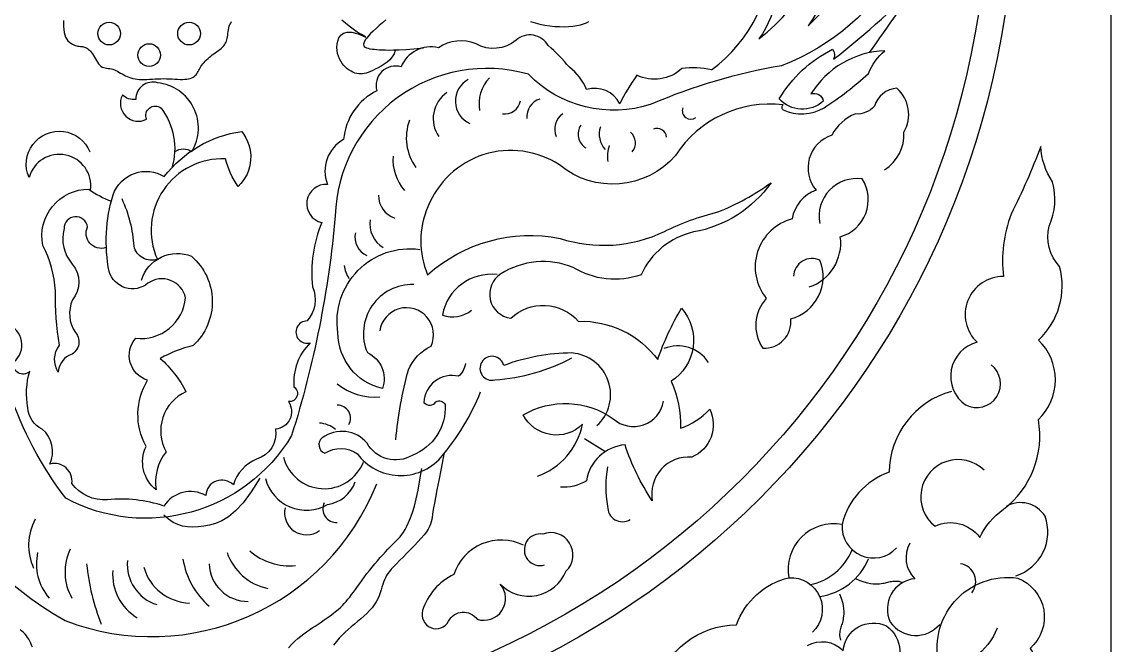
# Model space of a CAD drawing. Extents: x -66030 to 95157, y -13132 to 45879.
# Drawn here: x -42628.3 to -42132.9, y 6561.5 to 6845 of the extents above; entities that cross this region are included whole.
import ezdxf

# ---------------------------------------------------------------- set-up
doc = ezdxf.new("R2010")
doc.units = 0
doc.header["$LTSCALE"] = 100
doc.header["$MEASUREMENT"] = 0
doc.layers.add('4', color=121, linetype='CONTINUOUS')

msp = doc.modelspace()

# ---------------------------------------------------------------- linework, layer by layer
at = {"layer": '4'}
msp.add_lwpolyline([(-42132.95, 7345.8), (-43008.95, 7345.8), (-43008.95, 6469.8), (-42132.95, 6469.8)], close=True, dxfattribs=at)
for points in [[(-42866.29, 6997.15, 0.728949), (-42796.4, 6818.96, -0.458717), (-42695.4, 6735.37, 0.286549), (-42608.65, 6572.69, 0.410843), (-42466.95, 6634.92, 0.410843)], [(-42314.64, 6823.14, 0.244582), (-42287, 6879.63, -0.243426), (-42293.13, 6837.17, 0.190717), (-42255.45, 6902.15, -0.174861), (-42270.76, 6843.05, 0.143289), (-42216.7, 6940.8, -0.357484), (-42282.86, 6824.97, 0.059983), (-42342.07, 6807.48, -0.286943), (-42397.96, 6821.13, 0.488834), (-42485.76, 6756.66, -0.053824), (-42505.65, 6656.8, -0.399452), (-42608.28, 6628.29, -0.172067), (-42641.82, 6730.53, 0.188208), (-42671.7, 6827.22, 0.166283), (-42816.12, 6868.48, -0.471559), (-42884.68, 6977.28)], [(-42282.13, 6807.24, 0.503019), (-42282.14, 6804.93, 0.247293), (-42263.53, 6805.89, 0.043274), (-42243.37, 6821.46, -0.121529), (-42235.84, 6831.81, 0.251801), (-42269.47, 6812.14, -0.475497), (-42263.85, 6808.87, -0.414495), (-42283.88, 6809.89, -0.146575), (-42259.68, 6832.45, -0.321127), (-42259.2, 6827.98, 0.041073), (-42217.27, 6866.14, 0.014362), (-42242.94, 6830.99)], [(-42314.64, 6823.14, 0.084036), (-42328.19, 6823.66, -0.307021), (-42348.69, 6820.65, 0.040201), (-42356.42, 6807.63, 0.362316), (-42371.47, 6814.21, 0.139989), (-42379.31, 6824.26, 0.051083), (-42389, 6834.16, 0.480985), (-42403.58, 6836.59, -0.312432), (-42421.77, 6834.9, 0.261545), (-42438.88, 6833.07, 0.378965), (-42455.84, 6824.44, 0.593989), (-42466.9, 6813.6, 0.260319), (-42482, 6791.49, 0.377145), (-42489.31, 6771.01, 0.923115), (-42491.96, 6753.64, 0.123815), (-42496.15, 6724.45, -0.29383), (-42498.55, 6708.93, 1.158503), (-42497.2, 6699.01, 0.220107), (-42504.56, 6678.96, -0.769753), (-42506.98, 6672.24, -0.562096), (-42512.99, 6659.66, -0.384145), (-42521.58, 6646.16, 0.22428), (-42532.12, 6634.39, 0.663239), (-42544.63, 6629.55, 0.397327), (-42563.67, 6624.79, 0.103099), (-42589.33, 6627.67, -0.262563), (-42605.56, 6635.06, 0.536242), (-42615.53, 6643.89, 0.33228), (-42619, 6659.73, -0.273876), (-42625.56, 6669.47, -0.116314), (-42624.73, 6686.03, -0.79007), (-42631.89, 6690.33, 0.590664), (-42634.97, 6707.39, 0.371102)], [(-42558.78, 6785.91, -0.326833), (-42551.01, 6785.92, 0.550327), (-42566.56, 6817.23, 0.502612), (-42576.49, 6809.7, -0.22149), (-42582.56, 6811.6, 0.737327), (-42571.54, 6800.69, -0.787952), (-42565.02, 6805.68, -0.241794), (-42560.08, 6778.63)], [(-42235.97, 6777.7, 0.275456), (-42227.23, 6794.72, 0.356735), (-42230.4, 6814.78, 0.306023), (-42240.64, 6806.6, -0.237293), (-42249.29, 6803.05, 0.173074), (-42260.04, 6793.43, 0.530779), (-42267.14, 6768.43, 0.273711), (-42278, 6755.36, 0.543354), (-42289.78, 6719.18, 0.352475), (-42291.37, 6696.58, 0.465706), (-42278.68, 6709.89, 0.449985), (-42265.37, 6736.5, 0.540774), (-42277.4, 6729.25)], [(-42282.18, 6807.21, 0.285337), (-42331.08, 6784.23, -0.408173), (-42383.86, 6779.88, 0.474925), (-42443.66, 6760.81, 0.203927), (-42443.77, 6729.91, -0.235834), (-42383.57, 6746.45, 0.192584), (-42336.1, 6749.6, -0.05506), (-42311.81, 6758.5, 0.063623), (-42287.61, 6771.81, -0.197962), (-42322.86, 6749.38, 0.236318), (-42346.67, 6729.9, -0.224741), (-42377.64, 6733.28, 0.241809), (-42410.48, 6730.32, 0.704516), (-42406, 6710.22, -0.422723), (-42375.17, 6708.75, -0.24745), (-42339.16, 6691.34, -0.053908), (-42328.29, 6714.74, -0.456334), (-42333.02, 6681.53, -0.113182), (-42328.78, 6660.13, 0.123946), (-42315.52, 6668.76, -0.431972), (-42323.69, 6647.03, 0.492917), (-42341.61, 6627.09, -0.070012), (-42354.03, 6652.64, 0.342769), (-42371.61, 6636.31, -0.168703), (-42383.43, 6633.42)], [(-42597.02, 6768.43, 0.933737), (-42625.02, 6774.17, -1.013184), (-42597.38, 6785.87)], [(-42573.94, 6727.49, -0.441243), (-42551.09, 6738.34, -0.44708), (-42550.47, 6697.73, 0.06493), (-42565.41, 6691.93, -0.094015), (-42553.66, 6676.72, 0.43878), (-42562.73, 6649.46, 0.208882), (-42567.22, 6632.07, -0.348058), (-42571.79, 6651.92, -0.269407), (-42571.11, 6681.94, -0.544224), (-42576.48, 6701.08, 0.419922), (-42553.83, 6719.44, 0.536904), (-42571.03, 6726.05, -0.536588), (-42588.6, 6731.42, -0.123117), (-42586.77, 6766.32, -0.480494), (-42563.52, 6774.58, -0.196523), (-42528.34, 6795.09, -0.38842), (-42529.93, 6770.06, -0.091197), (-42535.7, 6782.6, 0.559033), (-42566.67, 6736.98, -0.436863), (-42577.28, 6742.87, 0.096044), (-42582.74, 6764.43)], [(-42190.74, 6641.07, 1.055128), (-42213.05, 6615.62, -0.366246), (-42192.76, 6610.47, -0.126982), (-42181.93, 6623.34, 0.281378), (-42166.05, 6664.05, 0.426753), (-42166.02, 6700.24, 0.279848), (-42156.43, 6733.63, -0.248463), (-42161.15, 6752.1, 0.174704), (-42159.62, 6772.16, -0.128908), (-42165.02, 6788.2, -0.027185), (-42178.43, 6757.53, 0.12406), (-42181.91, 6729.11, 0.684481), (-42193.88, 6699.23, 0.643109), (-42199.13, 6670.75, 0.920448), (-42187.58, 6689)], [(-42270.25, 6724.38, 0.357669), (-42256.12, 6747.17, 0.497223), (-42246.14, 6773.5, 0.518401), (-42265.49, 6753.3)], [(-42590.07, 6742.27, -0.654423), (-42598.42, 6751.66, 0.940938), (-42609.12, 6750.9, 0.254317), (-42605.34, 6734.79, -0.36115), (-42605.27, 6718.5, 0.259222), (-42603.96, 6703.66, -0.552432), (-42606.97, 6693.2, 0.251671), (-42611.75, 6685.65, -0.313552), (-42611.23, 6697.86, -0.045052), (-42612.96, 6722.57, 0.099805), (-42618.76, 6743.26, -0.475634), (-42597.82, 6768.85, 0.071473), (-42587.6, 6763.38, 0.071473)], [(-42450.08, 6725.52, 0.54658), (-42471.19, 6694.53, -0.389596), (-42464.3, 6678.18, -0.348527), (-42484.55, 6703.57, -0.501854), (-42447.39, 6741.47)], [(-42412.23, 6730, 0.396317), (-42437.06, 6711.62, 0.268673), (-42423.8, 6713.9)], [(-42458.26, 6654.93, -0.043839), (-42452.5, 6686.7, -0.184641), (-42442.24, 6697.5, 1.156158), (-42465.59, 6704.39, 0.893517)], [(-42366.77, 6661.36, 0.656737), (-42378.16, 6694.37, 0.087769), (-42409.2, 6688.68, 2.437385), (-42413.19, 6682.13, 0.104715), (-42378.16, 6692.09)], [(-42426.57, 6689.62, -0.183367), (-42429.74, 6683.76, 0.474113), (-42445.46, 6671.9, 0.517348), (-42440, 6672.2, -0.447431), (-42435.81, 6670.87, -0.326882), (-42450.88, 6647.8, -0.422649), (-42471.28, 6653.3, 0.402996), (-42491.7, 6655.74, 0.59964), (-42490.52, 6648.87, -0.298623), (-42475.73, 6648.55, 0.475793), (-42437.81, 6646.84, 0.079485), (-42419.72, 6676.63, 0.079485)], [(-42205.55, 6676.93, 0.333818), (-42233.93, 6640.17, 0.253565), (-42255.34, 6616.38, 0.703455), (-42230.54, 6605.7)], [(-42393.83, 6638.31, 0.259054), (-42373.32, 6661.93, -0.502392), (-42400.38, 6666.2, -0.292941), (-42359.37, 6664.49, 0.597334), (-42336.59, 6672.46, 0.597334)], [(-42361.93, 6642.58, 0.095516), (-42361.93, 6624.65, 0.602167), (-42351.68, 6618.67, 0.602167)], [(-42176.29, 6593.07, 0.427892), (-42163.05, 6620.12, 0.407523), (-42180.76, 6624.53, 0.407523)], [(-42400.22, 6606.91, 0.460759), (-42431.86, 6593.65, 0.208337), (-42446.07, 6577.3, 0.905554), (-42434.23, 6572.42, -0.568038), (-42421.3, 6573.3, 0.754912), (-42410.74, 6589.23, 0.539619), (-42380.8, 6595.25, 0.817395), (-42391.42, 6612.01, 1.258487), (-42390.57, 6598.01)], [(-42224.45, 6607.9, 0.338558), (-42222.3, 6591.72, 0.519359), (-42233.39, 6572.02, 0.493768), (-42210.9, 6570.98)], [(-42340.07, 6542.4, -0.333818), (-42303.32, 6570.78, -0.253565), (-42279.53, 6592.19, -0.703455), (-42268.84, 6567.39)], [(-42184.86, 6569.19, -0.319048), (-42210.95, 6551.56, -0.541193), (-42175.42, 6592.02, -0.561508), (-42169.85, 6560.04, -0.355693), (-42172.81, 6508.63, -0.343874), (-42223.19, 6506.7, -0.561508), (-42255.17, 6512.27, -0.541193), (-42214.71, 6547.8, -0.319048), (-42232.34, 6521.71)], [(-42271.05, 6561.31, -0.338558), (-42254.87, 6559.15, -0.519359), (-42235.17, 6570.24, -0.493768), (-42234.13, 6547.76)]]:
    msp.add_lwpolyline(points, format="xyb", dxfattribs=at)
for points in [[(-42609.42, 6845.51), (-42609.43, 6844.17), (-42609.39, 6842.79), (-42609.28, 6841.44), (-42609.08, 6840.15), (-42608.79, 6838.97), (-42608.39, 6837.94), (-42607.89, 6837.06), (-42607.31, 6836.32), (-42606.67, 6835.7), (-42606, 6835.2), (-42605.32, 6834.79), (-42604.64, 6834.48), (-42603.98, 6834.24), (-42603.36, 6834.06), (-42602.77, 6833.94), (-42602.23, 6833.86), (-42601.7, 6833.79), (-42601.21, 6833.73), (-42600.72, 6833.67), (-42600.25, 6833.58), (-42599.78, 6833.46), (-42599.32, 6833.29), (-42598.85, 6833.06), (-42598.39, 6832.78), (-42597.93, 6832.43), (-42597.47, 6832.02), (-42597.02, 6831.54), (-42596.57, 6830.99), (-42596.13, 6830.36), (-42595.7, 6829.65), (-42595.27, 6828.9), (-42594.83, 6828.11), (-42594.38, 6827.33), (-42593.91, 6826.58), (-42593.41, 6825.89), (-42592.89, 6825.27), (-42592.33, 6824.77), (-42591.73, 6824.4), (-42591.09, 6824.14), (-42590.42, 6823.96), (-42589.73, 6823.84), (-42589.02, 6823.75), (-42588.31, 6823.66), (-42587.6, 6823.54), (-42586.89, 6823.38), (-42586.2, 6823.14), (-42585.52, 6822.83), (-42584.83, 6822.47), (-42584.15, 6822.08), (-42583.45, 6821.66), (-42582.73, 6821.24), (-42581.99, 6820.82), (-42581.22, 6820.43), (-42580.42, 6820.07), (-42579.58, 6819.75), (-42578.7, 6819.47), (-42577.78, 6819.23), (-42576.82, 6819.03), (-42575.82, 6818.88), (-42574.78, 6818.78), (-42573.69, 6818.72), (-42572.56, 6818.72), (-42571.4, 6818.75), (-42570.2, 6818.81), (-42568.96, 6818.89), (-42567.71, 6818.97), (-42566.43, 6819.04), (-42565.14, 6819.09), (-42563.83, 6819.11), (-42562.52, 6819.09), (-42561.21, 6819.04), (-42559.92, 6818.97), (-42558.67, 6818.9), (-42557.45, 6818.83), (-42556.29, 6818.78), (-42555.21, 6818.77), (-42554.2, 6818.8), (-42553.29, 6818.89), (-42552.46, 6819.03), (-42551.72, 6819.22), (-42551.06, 6819.47), (-42550.46, 6819.76), (-42549.94, 6820.1), (-42549.48, 6820.48), (-42549.08, 6820.89), (-42548.72, 6821.35), (-42548.4, 6821.83), (-42548.1, 6822.35), (-42547.81, 6822.89), (-42547.52, 6823.45), (-42547.2, 6824.04), (-42546.84, 6824.63), (-42546.43, 6825.24), (-42545.97, 6825.85), (-42545.44, 6826.47), (-42544.87, 6827.08), (-42544.27, 6827.68), (-42543.64, 6828.27), (-42542.99, 6828.84), (-42542.34, 6829.38), (-42541.7, 6829.89), (-42541.07, 6830.37), (-42540.45, 6830.82), (-42539.85, 6831.24), (-42539.28, 6831.65), (-42538.73, 6832.04), (-42538.21, 6832.43), (-42537.73, 6832.83), (-42537.27, 6833.23), (-42536.85, 6833.64), (-42536.47, 6834.08), (-42536.13, 6834.54), (-42535.82, 6835.03), (-42535.54, 6835.56), (-42535.31, 6836.13), (-42535.11, 6836.75), (-42534.94, 6837.42), (-42534.81, 6838.14), (-42534.7, 6838.91), (-42534.6, 6839.71), (-42534.5, 6840.53), (-42534.37, 6841.35), (-42534.2, 6842.16), (-42533.98, 6842.95), (-42533.7, 6843.7), (-42533.34, 6844.4), (-42532.92, 6845.06)], [(-42472.05, 6838.12), (-42473.92, 6839.12), (-42475.78, 6840.28), (-42477.62, 6841.55), (-42479.42, 6842.91), (-42481.17, 6844.31), (-42482.84, 6845.71)], [(-42462.82, 6845.84), (-42464.33, 6844.53), (-42465.82, 6843.23), (-42467.23, 6841.94), (-42468.54, 6840.72), (-42469.71, 6839.57), (-42470.69, 6838.52), (-42471.5, 6837.57), (-42472.12, 6836.72), (-42472.56, 6835.97), (-42472.83, 6835.3), (-42472.92, 6834.72), (-42472.83, 6834.22), (-42472.58, 6833.79), (-42472.16, 6833.44), (-42471.58, 6833.15), (-42470.87, 6832.92), (-42470.02, 6832.73), (-42469.07, 6832.58), (-42468.01, 6832.46), (-42466.88, 6832.36), (-42465.67, 6832.28), (-42464.39, 6832.2), (-42462.96, 6832.14), (-42461.28, 6832.11), (-42459.25, 6832.14), (-42456.78, 6832.24), (-42453.76, 6832.43), (-42450.1, 6832.72), (-42445.7, 6833.14)], [(-42397.07, 6845.15), (-42394.93, 6844.5), (-42392.72, 6843.94), (-42390.47, 6843.48), (-42388.21, 6843.13), (-42385.98, 6842.89), (-42383.79, 6842.76), (-42381.67, 6842.74), (-42379.65, 6842.83), (-42377.75, 6843.01), (-42375.96, 6843.28), (-42374.32, 6843.63), (-42372.84, 6844.04), (-42371.54, 6844.5), (-42370.42, 6845.02)], [(-42458.5, 6831.86), (-42459.05, 6830.32), (-42459.88, 6828.95), (-42460.94, 6827.72), (-42462.17, 6826.63), (-42463.51, 6825.67), (-42464.89, 6824.82), (-42466.27, 6824.08), (-42467.57, 6823.42), (-42468.76, 6822.85), (-42469.83, 6822.36), (-42470.82, 6821.96), (-42471.74, 6821.64), (-42472.6, 6821.41), (-42473.44, 6821.27), (-42474.26, 6821.23), (-42475.1, 6821.28), (-42475.96, 6821.42), (-42476.84, 6821.66), (-42477.73, 6822), (-42478.62, 6822.44), (-42479.49, 6822.97), (-42480.35, 6823.6), (-42481.17, 6824.32), (-42481.94, 6825.15), (-42482.67, 6826.07), (-42483.32, 6827.08), (-42483.88, 6828.17), (-42484.35, 6829.34), (-42484.7, 6830.59), (-42484.92, 6831.91), (-42485, 6833.29), (-42484.91, 6834.73), (-42484.65, 6836.2), (-42484.13, 6837.6), (-42483.3, 6838.82), (-42482.08, 6839.73), (-42480.4, 6840.22), (-42478.19, 6840.17), (-42475.39, 6839.45), (-42471.91, 6837.96)], [(-42363.19, 6649.54), (-42372.48, 6655.34)], [(-42436.35, 6648.35), (-42437.69, 6641.8), (-42438.76, 6636.45), (-42439.61, 6632.14), (-42440.25, 6628.72), (-42440.73, 6626.05), (-42441.09, 6623.96), (-42441.35, 6622.31), (-42441.55, 6620.94), (-42441.73, 6619.73), (-42441.92, 6618.61), (-42442.17, 6617.54), (-42442.49, 6616.5), (-42442.94, 6615.43), (-42443.55, 6614.31), (-42444.35, 6613.09), (-42445.39, 6611.73), (-42446.67, 6610.21), (-42448.16, 6608.57), (-42449.79, 6606.84), (-42451.51, 6605.07), (-42453.25, 6603.31), (-42454.96, 6601.6), (-42456.56, 6599.98), (-42458.01, 6598.51), (-42459.25, 6597.2), (-42460.29, 6596.05), (-42461.16, 6595), (-42461.89, 6594.04), (-42462.49, 6593.12), (-42463, 6592.2), (-42463.44, 6591.24), (-42463.82, 6590.22), (-42464.19, 6589.11), (-42464.55, 6587.91), (-42464.94, 6586.63), (-42465.37, 6585.31), (-42465.87, 6583.95), (-42466.47, 6582.58), (-42467.18, 6581.2), (-42468.03, 6579.84), (-42469.03, 6578.51), (-42470.18, 6577.22), (-42471.43, 6575.94), (-42472.78, 6574.7), (-42474.19, 6573.46), (-42475.63, 6572.24), (-42477.09, 6571.03), (-42478.55, 6569.83), (-42479.97, 6568.62), (-42481.35, 6567.38), (-42482.7, 6566.07), (-42484.01, 6564.68), (-42485.29, 6563.15), (-42486.52, 6561.48)], [(-42506.99, 6560.34), (-42505.52, 6561.92), (-42504.11, 6563.31), (-42502.74, 6564.55), (-42501.41, 6565.66), (-42500.11, 6566.66), (-42498.81, 6567.59), (-42497.52, 6568.47), (-42496.21, 6569.33), (-42494.88, 6570.2), (-42493.52, 6571.1), (-42492.14, 6572.02), (-42490.76, 6572.97), (-42489.4, 6573.92), (-42488.08, 6574.89), (-42486.81, 6575.85), (-42485.6, 6576.8), (-42484.49, 6577.74), (-42483.47, 6578.66), (-42482.53, 6579.57), (-42481.66, 6580.48), (-42480.84, 6581.42), (-42480.03, 6582.39), (-42479.23, 6583.41), (-42478.41, 6584.49), (-42477.56, 6585.65), (-42476.65, 6586.9), (-42475.68, 6588.23), (-42474.67, 6589.62), (-42473.61, 6591.06), (-42472.51, 6592.53), (-42471.38, 6594.03), (-42470.21, 6595.53), (-42469.02, 6597.02), (-42467.8, 6598.49), (-42466.58, 6599.93), (-42465.35, 6601.32), (-42464.15, 6602.66), (-42462.97, 6603.94), (-42461.83, 6605.14), (-42460.75, 6606.26), (-42459.74, 6607.28), (-42458.8, 6608.21), (-42457.93, 6609.08), (-42457.11, 6609.94), (-42456.33, 6610.83), (-42455.57, 6611.8), (-42454.81, 6612.89), (-42454.04, 6614.15), (-42453.24, 6615.62), (-42452.41, 6617.36), (-42451.55, 6619.42), (-42450.68, 6621.86), (-42449.8, 6624.74), (-42448.93, 6628.12), (-42448.08, 6632.06), (-42447.26, 6636.62), (-42446.49, 6641.85)], [(-42520.08, 6637.43), (-42524, 6631.17), (-42527.65, 6626.28), (-42531.08, 6622.58), (-42534.29, 6619.88), (-42537.32, 6618.01), (-42540.19, 6616.8), (-42542.92, 6616.06), (-42545.55, 6615.62), (-42548.08, 6615.35), (-42550.53, 6615.23), (-42552.9, 6615.33), (-42555.19, 6615.69), (-42557.41, 6616.35), (-42559.56, 6617.36), (-42561.64, 6618.77), (-42563.66, 6620.61)], [(-42249.15, 6591.78), (-42247.18, 6590.94), (-42245.41, 6590.31), (-42243.84, 6589.86), (-42242.44, 6589.57), (-42241.19, 6589.42), (-42240.09, 6589.36), (-42239.12, 6589.38), (-42238.25, 6589.44), (-42237.49, 6589.53), (-42236.8, 6589.64), (-42236.18, 6589.75), (-42235.6, 6589.88), (-42235.06, 6590.01), (-42234.52, 6590.14), (-42233.99, 6590.27), (-42233.43, 6590.4), (-42232.84, 6590.51), (-42232.22, 6590.6), (-42231.57, 6590.66), (-42230.89, 6590.68), (-42230.2, 6590.65), (-42229.49, 6590.55), (-42228.77, 6590.38), (-42228.05, 6590.12)], [(-42256.44, 6584.91), (-42255.72, 6582.9), (-42255.2, 6581.1), (-42254.85, 6579.5), (-42254.64, 6578.08), (-42254.56, 6576.83), (-42254.57, 6575.73), (-42254.64, 6574.75), (-42254.76, 6573.9), (-42254.89, 6573.14), (-42255.04, 6572.46), (-42255.2, 6571.84), (-42255.36, 6571.28), (-42255.52, 6570.74), (-42255.68, 6570.21), (-42255.85, 6569.69), (-42256, 6569.14), (-42256.15, 6568.56), (-42256.28, 6567.94), (-42256.38, 6567.3), (-42256.44, 6566.62), (-42256.45, 6565.93), (-42256.39, 6565.22), (-42256.26, 6564.49), (-42256.05, 6563.75)], [(-42623.45, 6560.59), (-42623.85, 6561.5), (-42624.25, 6562.42), (-42624.68, 6563.33), (-42625.15, 6564.2), (-42625.67, 6565.04), (-42626.23, 6565.83), (-42626.85, 6566.57), (-42627.53, 6567.26), (-42628.26, 6567.89), (-42629.06, 6568.44)]]:
    msp.add_lwpolyline(points, dxfattribs=at)
for centre, radius in [((-42571.78, 6907.8), 395), ((-42571.78, 6907.8), 383), ((-42588.6, 6839.59), 5.15), ((-42552.26, 6839.59), 5.15), ((-42570.43, 6829.82), 5.15)]:
    msp.add_circle(centre, radius, dxfattribs=at)
for centre, radius, start, end in [((-42419.9, 6808.9), 11.24, 119.0835, 245.1629), ((-42403.12, 6807.6), 17.3, 136.6965, 189.873), ((-42426.87, 6800.93), 14.39, 124.4602, 214.536), ((-42408.66, 6810.2), 7.14, 261.0178, 350.9818), ((-42390.36, 6801.83), 8.33, 106.3276, 186.2387), ((-42377.31, 6796.11), 8.64, 125.3512, 202.7274), ((-42324.11, 6804.53), 3.88, 160.3056, 306.0103), ((-42430.08, 6792.26), 23.39, 160.2123, 215.51), ((-42367.84, 6793.88), 7.5, 147.0719, 237.1413), ((-42355.47, 6793.88), 10.31, 161.1173, 223.096), ((-42355.59, 6789.89), 6.31, 319.7281, 49.8089), ((-42339.51, 6792.18), 4.33, 4.0621, 111.9794), ((-42346.72, 6783.59), 15.35, 160.2342, 188.3334), ((-42438.02, 6782.39), 21.55, 176.0565, 220.8481), ((-42454.93, 6766.28), 11.26, 181.0497, 250.0805), ((-42457.84, 6752.93), 12.24, 170.5097, 239.9374), ((-42467.81, 6746.91), 9.02, 166.5408, 246.6356), ((-42467.33, 6736.22), 14.6, 188.0369, 213.1136), ((-42330.02, 6680.87), 16.72, 33.5265, 112.0622), ((-42467.78, 6701.52), 27.21, 231.1306, 274.6965), ((-42484.8, 6664.76), 5.93, 330.0016, 90.5618), ((-42493.95, 6649.44), 13.12, 50.4852, 85.952), ((-42490.8, 6651.86), 19.19, 194.7905, 338.2095), ((-42498.93, 6642.06), 19.19, 194.3044, 300.0698), ((-42491.5, 6640.97), 15.67, 278.0173, 340.8707), ((-42498.88, 6621.69), 10, 166.8188, 305.8546), ((-42485.28, 6623.44), 6.16, 153.4553, 273.9784), ((-42600.35, 6606.91), 24.87, 151.498, 204.6799), ((-42259.18, 6596.03), 20.71, 79.3236, 190.6764), ((-42597.77, 6598.47), 23.91, 167.4617, 220.6381), ((-42584.9, 6594.72), 23.77, 153.987, 209.8352), ((-42511.56, 6611.6), 24.74, 198.7136, 258.6483), ((-42506.59, 6624.8), 27.21, 228.5438, 275.8522), ((-42275.01, 6614.69), 26.15, 281.462, 338.098), ((-42498.73, 6608.31), 100.59, 185.6143, 201.755), ((-42561.14, 6598.26), 19.21, 174.9224, 252.5113), ((-42519.29, 6606.4), 36.19, 189.0702, 228.752), ((-42525.49, 6599.09), 17.68, 182.0083, 270.4874), ((-42269.39, 6611.65), 28.28, 277.901, 337.3516), ((-42202.75, 6590.46), 8.18, 321.4317, 80.9299), ((-42564.25, 6593.63), 22.78, 175.2654, 239.4817), ((-42551.25, 6603.12), 22.46, 195.8283, 267.9135)]:
    msp.add_arc(centre, radius, start, end, dxfattribs=at)

doc.saveas('drawing.dxf')
